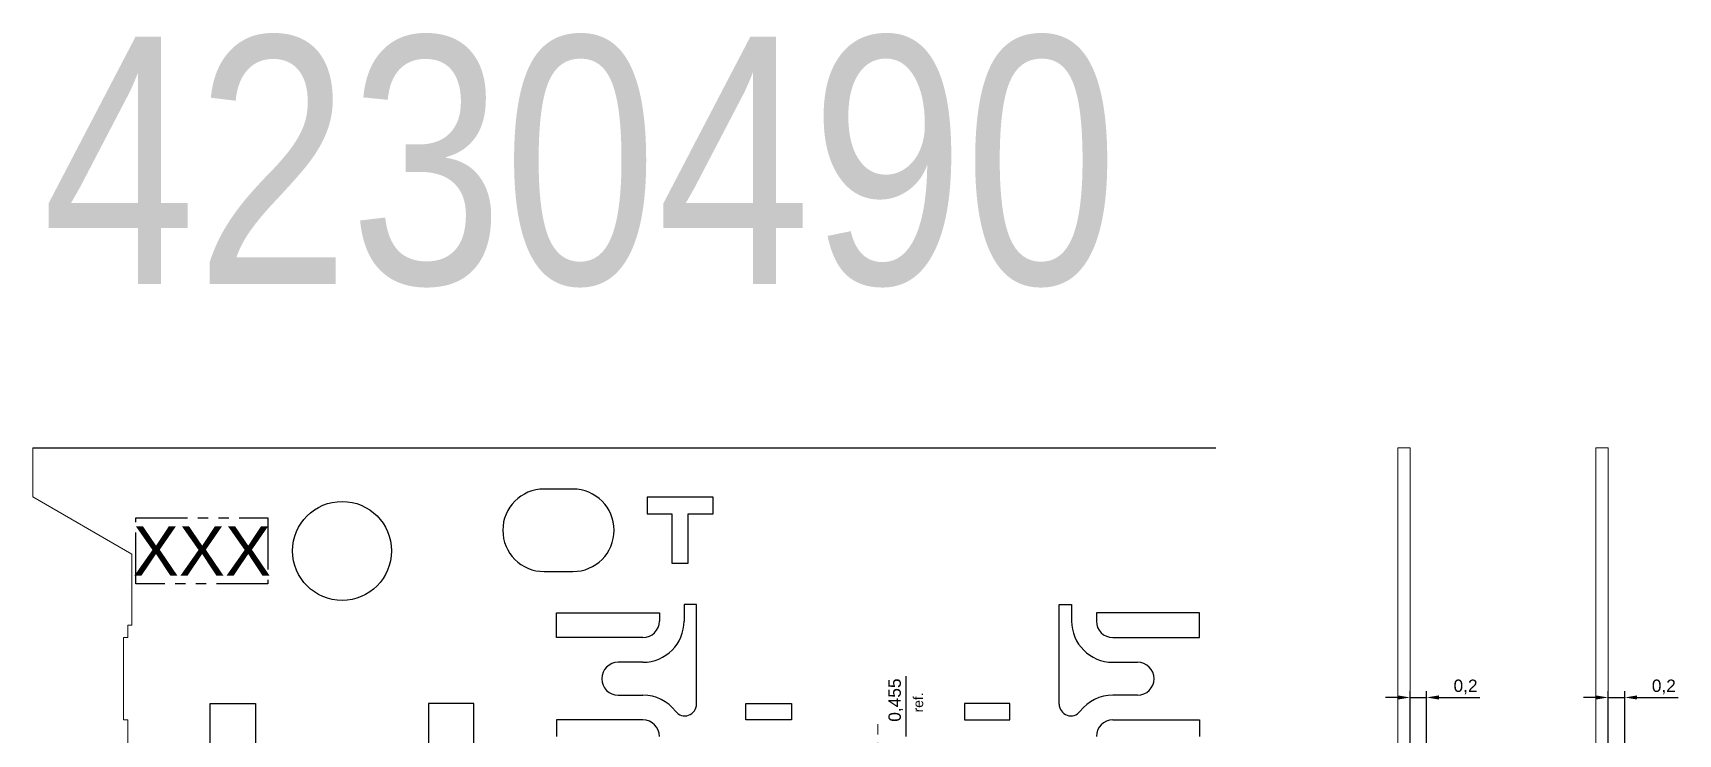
# Model space of a CAD drawing. Extents: x 2686 to 2706, y 1267 to 1367.
# Drawn here: x 2685.58 to 2705.54, y 1358.91 to 1367.41 of the extents above; entities that cross this region are included whole.
import ezdxf
from ezdxf.enums import TextEntityAlignment as Align

# ---------------------------------------------------------------- set-up
doc = ezdxf.new("R2010")
doc.units = 0
doc.linetypes.add('CENTER', pattern=[2, 1.25, -0.25, 0.25, -0.25])
doc.linetypes.add('PHANTOM2', pattern=[1.25, 0.625, -0.125, 0.125, -0.125, 0.125, -0.125])
for name, color, linetype, lineweight in [('6', 6, 'Continuous', 5), ('SH-01_NOTES', 3, 'Continuous', 5), ('SH-02_CENTER', 2, 'CENTER', 5), ('SH-02_NOTES', 3, 'Continuous', 5)]:
    doc.layers.add(name, color=color, linetype=linetype, lineweight=lineweight)
doc.layers.add('SH-02_MISC', color=6, linetype='PHANTOM2')
doc.layers.add('SH-02_OBJECT', color=7, linetype='Continuous')
doc.styles.get("Standard").update_dxf_attribs({"font": 'arial.ttf'})

msp = doc.modelspace()

# ---------------------------------------------------------------- linework, layer by layer
at = {"color": 3}
msp.add_line((2696.177, 1358.882), (2696.177, 1359.615), dxfattribs=at)
for p, q in [((2702.139, 1359.355), (2701.989, 1359.355)), ((2702.289, 1358.34), (2702.289, 1359.43)), ((2702.289, 1359.355), (2702.489, 1359.355)), ((2702.489, 1358.14), (2702.489, 1359.43)), ((2702.639, 1359.355), (2703.135, 1359.355)), ((2704.543, 1359.355), (2704.393, 1359.355)), ((2704.693, 1358.665), (2704.693, 1359.43)), ((2704.693, 1359.355), (2704.893, 1359.355)), ((2704.893, 1358.465), (2704.893, 1359.43)), ((2705.043, 1359.355), (2705.54, 1359.355))]:
    msp.add_line(p, q)
for points in [[(2702.139, 1359.38), (2702.139, 1359.33), (2702.289, 1359.355)], [(2702.639, 1359.38), (2702.639, 1359.33), (2702.489, 1359.355)], [(2704.543, 1359.38), (2704.543, 1359.33), (2704.693, 1359.355)], [(2705.043, 1359.38), (2705.043, 1359.33), (2704.893, 1359.355)]]:
    msp.add_solid(points)
at = {"layer": '6'}
for p, q in [((2685.583, 1361.786), (2685.583, 1362.382)), ((2686.783, 1361.094), (2685.583, 1361.786)), ((2686.783, 1360.232), (2686.783, 1361.094)), ((2686.733, 1360.082), (2686.733, 1360.232)), ((2686.733, 1360.232), (2686.783, 1360.232)), ((2686.683, 1359.082), (2686.683, 1360.082)), ((2686.683, 1360.082), (2686.733, 1360.082)), ((2686.733, 1359.082), (2686.683, 1359.082)), ((2686.733, 1358.141), (2686.733, 1359.082))]:
    msp.add_line(p, q, dxfattribs=at)
at = {"layer": 'SH-01_NOTES', "color": 1}
for p, q in [((2702.139, 1362.382), (2702.139, 1358.302)), ((2702.139, 1362.382), (2702.289, 1362.382)), ((2702.289, 1362.382), (2702.289, 1358.302)), ((2704.543, 1362.382), (2704.543, 1358.627)), ((2704.543, 1362.382), (2704.693, 1362.382)), ((2704.693, 1362.382), (2704.693, 1358.627))]:
    msp.add_line(p, q, dxfattribs=at)
at = {"layer": 'SH-02_CENTER', "ltscale": 0.4}
msp.add_line((2695.833, 1352.504), (2695.833, 1359.031), dxfattribs=at)
at = {"layer": 'SH-02_MISC'}
for p, q in [((2686.833, 1361.532), (2688.433, 1361.532)), ((2686.833, 1360.732), (2686.833, 1361.532)), ((2688.433, 1361.532), (2688.433, 1360.732)), ((2688.433, 1360.732), (2686.833, 1360.732))]:
    msp.add_line(p, q, dxfattribs=at)
at = {"layer": 'SH-02_OBJECT'}
for p, q in [((2685.583, 1362.382), (2699.933, 1362.382)), ((2692.133, 1361.882), (2691.783, 1361.882)), ((2693.033, 1361.782), (2693.033, 1361.582)), ((2693.833, 1361.782), (2693.033, 1361.782)), ((2693.833, 1361.582), (2693.833, 1361.782)), ((2693.033, 1361.582), (2693.333, 1361.582)), ((2693.333, 1361.582), (2693.333, 1360.982)), ((2693.533, 1360.982), (2693.533, 1361.582)), ((2693.533, 1361.582), (2693.833, 1361.582)), ((2693.333, 1360.982), (2693.533, 1360.982)), ((2691.783, 1360.882), (2692.133, 1360.882)), ((2691.933, 1360.082), (2691.933, 1360.382)), ((2691.933, 1360.382), (2693.183, 1360.382)), ((2693.183, 1360.382), (2693.183, 1360.282)), ((2693.633, 1360.482), (2693.483, 1360.482)), ((2693.483, 1360.482), (2693.483, 1360.282)), ((2693.633, 1359.274), (2693.633, 1360.482)), ((2698.033, 1359.274), (2698.033, 1360.482)), ((2698.033, 1360.482), (2698.183, 1360.482)), ((2698.183, 1360.482), (2698.183, 1360.282)), ((2699.733, 1360.382), (2698.483, 1360.382)), ((2698.483, 1360.382), (2698.483, 1360.282)), ((2699.733, 1360.082), (2699.733, 1360.382)), ((2692.983, 1360.082), (2691.933, 1360.082)), ((2698.683, 1360.082), (2699.733, 1360.082)), ((2692.983, 1359.782), (2692.683, 1359.782)), ((2698.683, 1359.782), (2698.983, 1359.782)), ((2692.683, 1359.382), (2692.983, 1359.382)), ((2698.983, 1359.382), (2698.683, 1359.382)), ((2687.733, 1359.282), (2688.283, 1359.282)), ((2687.733, 1358.732), (2687.733, 1359.282)), ((2688.283, 1359.282), (2688.283, 1358.732)), ((2690.933, 1359.282), (2690.383, 1359.282)), ((2690.383, 1359.282), (2690.383, 1358.732)), ((2690.933, 1358.732), (2690.933, 1359.282)), ((2694.233, 1359.282), (2694.783, 1359.282)), ((2694.233, 1359.082), (2694.233, 1359.282)), ((2694.783, 1359.282), (2694.783, 1359.082)), ((2697.433, 1359.282), (2696.883, 1359.282)), ((2696.883, 1359.282), (2696.883, 1359.082)), ((2697.433, 1359.082), (2697.433, 1359.282)), ((2692.983, 1359.082), (2691.933, 1359.082)), ((2691.933, 1359.082), (2691.933, 1358.882)), ((2694.783, 1359.082), (2694.233, 1359.082)), ((2696.883, 1359.082), (2697.433, 1359.082)), ((2698.683, 1359.082), (2699.733, 1359.082)), ((2699.733, 1359.082), (2699.733, 1358.882))]:
    msp.add_line(p, q, dxfattribs=at)
msp.add_circle((2689.333, 1361.132), 0.6, dxfattribs=at)
for centre, radius, start, end in [((2691.783, 1361.382), 0.5, 90, 270), ((2692.133, 1361.382), 0.5, 270, 90), ((2692.983, 1360.282), 0.2, 270, 0), ((2692.983, 1360.282), 0.5, 270, 360), ((2698.683, 1360.282), 0.5, 180, 270), ((2698.683, 1360.282), 0.2, 180, 270), ((2692.683, 1359.582), 0.2, 90, 270), ((2698.983, 1359.582), 0.2, 270, 90), ((2692.983, 1358.882), 0.5, 37.6197, 90), ((2698.683, 1358.882), 0.5, 90, 142.3803), ((2693.491, 1359.274), 0.142, 217.6197, 360), ((2698.174, 1359.274), 0.142, 180, 322.3803), ((2692.983, 1358.882), 0.2, 0, 90), ((2698.683, 1358.882), 0.2, 90, 180)]:
    msp.add_arc(centre, radius, start, end, dxfattribs=at)

# ---------------------------------------------------------------- texts
at = {"color": 3, "attachment_point": 5, "rotation": 90}
for s, insert, char_height in [('0,455', (2696.05, 1359.323), 0.15), ('ref.', (2696.323, 1359.295), 0.12)]:
    msp.add_mtext(s, dxfattribs=dict(at, insert=insert, char_height=char_height))
at = {"char_height": 0.15, "attachment_point": 5}
for insert in [(2702.962, 1359.483), (2705.367, 1359.483)]:
    msp.add_mtext('0,2', dxfattribs=dict(at, insert=insert))
at = {"layer": 'SH-02_NOTES', "width": 0.8}
msp.add_text('4230490', height=3, dxfattribs=at).set_placement((2692.221, 1364.368), align=Align.CENTER)
at = {"layer": 'SH-02_NOTES'}
msp.add_text('XXX', height=0.6, dxfattribs=at).set_placement((2687.633, 1361.132), align=Align.MIDDLE)

doc.saveas('drawing.dxf')
